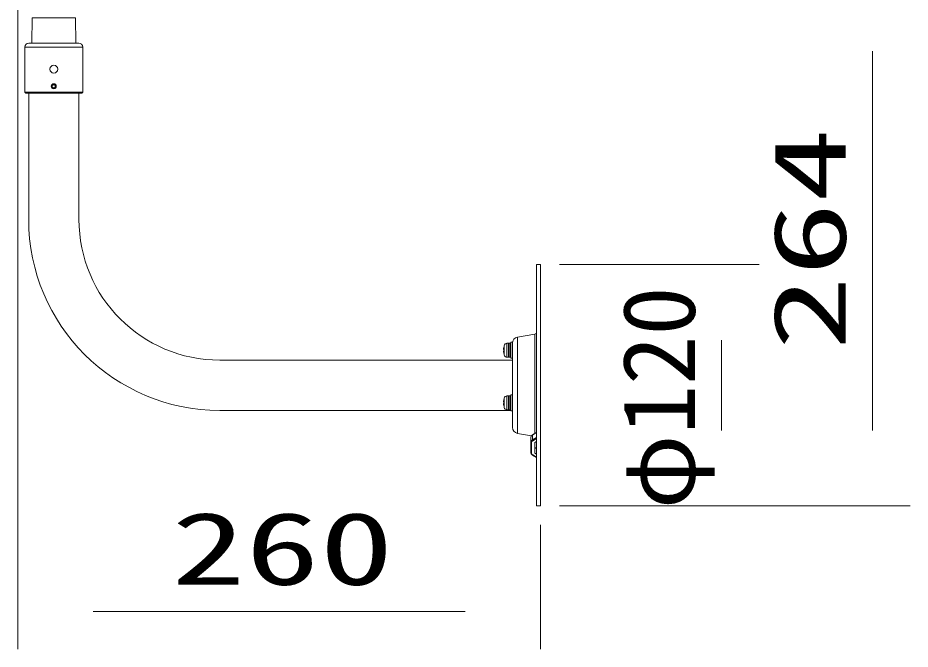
# Model space of a CAD drawing. Units: millimetres on the paper. Extents: x -63 to 65, y -59 to 59.
# Drawn here: x 4.15 to 33.72, y 9.03 to 29.97 of the extents above; entities that cross this region are included whole.
import ezdxf
from ezdxf.enums import TextEntityAlignment as Align

# ---------------------------------------------------------------- set-up
doc = ezdxf.new("R2010")
doc.units = ezdxf.units.MM
doc.layers.add('0-3_GAIKEI', color=4, linetype='Continuous', lineweight=9)
doc.layers.add('0-4_SUNPO', color=7, linetype='Continuous', lineweight=9)
doc.styles.add('ＭＳ ゴシック', font='')
doc.styles.get('ＭＳ ゴシック').set_extended_font_data('MS Gothic')

msp = doc.modelspace()

# ---------------------------------------------------------------- linework, layer by layer
at = {"layer": '0-3_GAIKEI', "color": 7}
for p, q in [((4.626, 29.965), (4.611, 29.13)), ((6.056, 29.965), (6.071, 29.13)), ((4.381, 27.497), (4.381, 28.997)), ((6.168, 29.13), (4.514, 29.13)), ((6.301, 27.497), (6.301, 28.997)), ((4.381, 27.497), (4.414, 27.464)), ((4.414, 27.464), (6.268, 27.464)), ((4.508, 23.284), (4.508, 27.464)), ((6.174, 27.464), (6.174, 23.284)), ((6.301, 27.497), (6.268, 27.464)), ((21.341, 21.784), (21.341, 13.784)), ((21.341, 21.784), (21.474, 21.784)), ((21.474, 13.784), (21.474, 21.784)), ((21.286, 19.48), (20.706, 19.378)), ((20.541, 19.21), (20.541, 16.386)), ((20.541, 18.617), (10.841, 18.617)), ((20.488, 16.95), (10.841, 16.95)), ((21.171, 16.107), (20.706, 16.189)), ((21.341, 13.784), (21.474, 13.784))]:
    msp.add_line(p, q, dxfattribs=at)
at = {"layer": '0-3_GAIKEI'}
for p, q in [((6.056, 29.965), (4.626, 29.965)), ((6.301, 28.997), (4.381, 28.997)), ((4.381, 27.497), (6.301, 27.497)), ((20.706, 19.378), (20.706, 16.189)), ((21.286, 16.185), (21.286, 19.48)), ((20.251, 18.967), (20.264, 18.967)), ((20.263, 19.08), (20.264, 19.08)), ((20.268, 19.1), (20.268, 18.787)), ((20.36, 19.174), (20.407, 19.176)), ((20.36, 19.174), (20.36, 18.714)), ((20.407, 18.711), (20.407, 19.176)), ((20.408, 19.176), (20.407, 19.176)), ((20.421, 19.17), (20.421, 18.717)), ((20.428, 19.177), (20.428, 18.71)), ((20.481, 19.177), (20.428, 19.177)), ((20.481, 18.71), (20.481, 19.177)), ((20.488, 18.677), (20.488, 19.21)), ((20.541, 19.21), (20.488, 19.21)), ((20.264, 18.92), (20.251, 18.92)), ((20.264, 18.807), (20.263, 18.807)), ((20.36, 18.714), (20.407, 18.711)), ((20.408, 18.711), (20.407, 18.711)), ((20.481, 18.71), (20.428, 18.71)), ((20.541, 18.677), (20.488, 18.677)), ((20.488, 16.937), (20.488, 17.47)), ((20.541, 17.47), (20.488, 17.47)), ((20.251, 17.227), (20.264, 17.227)), ((20.264, 17.18), (20.251, 17.18)), ((20.263, 17.34), (20.264, 17.34)), ((20.268, 17.36), (20.268, 17.047)), ((20.36, 17.434), (20.407, 17.436)), ((20.36, 17.434), (20.36, 16.974)), ((20.407, 16.971), (20.407, 17.436)), ((20.408, 17.436), (20.407, 17.436)), ((20.421, 17.43), (20.421, 16.977)), ((20.428, 17.437), (20.428, 16.97)), ((20.481, 17.437), (20.428, 17.437)), ((20.481, 16.97), (20.481, 17.437)), ((20.264, 17.067), (20.263, 17.067)), ((20.36, 16.974), (20.407, 16.971)), ((20.408, 16.971), (20.407, 16.971)), ((20.481, 16.97), (20.428, 16.97)), ((20.541, 16.937), (20.488, 16.937)), ((21.154, 15.549), (21.154, 16.058)), ((21.205, 16.137), (21.341, 16.218)), ((21.341, 16.02), (21.215, 15.945)), ((21.174, 15.535), (21.174, 15.884)), ((21.288, 15.884), (21.341, 15.916)), ((21.288, 15.884), (21.288, 15.535)), ((21.341, 15.692), (21.288, 15.724)), ((21.341, 15.39), (21.205, 15.471)), ((21.215, 15.474), (21.341, 15.399)), ((21.341, 15.503), (21.288, 15.535))]:
    msp.add_line(p, q, dxfattribs=at)
msp.add_lwpolyline([(5.391, 27.726), (5.391, 27.668), (5.341, 27.639), (5.291, 27.668), (5.291, 27.726), (5.341, 27.755)], close=True, dxfattribs=at)
for points in [[(20.251, 19), (20.25, 18.978), (20.25, 18.97), (20.25, 18.968), (20.25, 18.967), (20.251, 18.967), (20.251, 18.967)], [(20.251, 18.967), (20.251, 18.967), (20.251, 18.967), (20.25, 18.968), (20.25, 18.968), (20.25, 18.972), (20.25, 18.992), (20.251, 19)], [(20.251, 18.92), (20.251, 18.92), (20.251, 18.92), (20.25, 18.92), (20.25, 18.919), (20.25, 18.916), (20.25, 18.896), (20.251, 18.887)], [(20.251, 18.887), (20.25, 18.909), (20.25, 18.917), (20.25, 18.92)], [(20.251, 17.26), (20.25, 17.238), (20.25, 17.23), (20.25, 17.228), (20.25, 17.227), (20.251, 17.227), (20.251, 17.227)], [(20.251, 17.227), (20.251, 17.227), (20.251, 17.227), (20.25, 17.228), (20.25, 17.228), (20.25, 17.232), (20.25, 17.252), (20.251, 17.26)], [(20.251, 17.18), (20.251, 17.18), (20.251, 17.18), (20.25, 17.18), (20.25, 17.179), (20.25, 17.176), (20.25, 17.156), (20.251, 17.147)], [(20.251, 17.147), (20.25, 17.169), (20.25, 17.177), (20.25, 17.179), (20.25, 17.18), (20.251, 17.18), (20.251, 17.18)], [(21.205, 16.137), (21.188, 16.125), (21.174, 16.111), (21.164, 16.096), (21.157, 16.078), (21.154, 16.058)], [(21.341, 16.213), (21.202, 16.131), (21.202, 15.97), (21.341, 16.053)], [(21.205, 15.471), (21.188, 15.482), (21.174, 15.496), (21.164, 15.511), (21.157, 15.53), (21.154, 15.549)]]:
    msp.add_lwpolyline(points, dxfattribs=at)
for centre, radius in [((5.341, 28.264), 0.13), ((5.341, 27.697), 0.0833), ((5.341, 27.697), 0.08)]:
    msp.add_circle(centre, radius, dxfattribs=at)
at = {"layer": '0-3_GAIKEI', "color": 7}
for centre, radius, start, end in [((4.514, 28.997), 0.133, 90, 180), ((6.168, 28.997), 0.133, 0, 90), ((10.841, 23.284), 6.333, 180, 270), ((10.841, 23.284), 4.667, 180, 270), ((21.274, 19.546), 0.0667, 280, 0), ((20.741, 19.181), 0.2, 100, 179.797), ((20.741, 16.386), 0.2, 180, 260)]:
    msp.add_arc(centre, radius, start, end, dxfattribs=at)
at = {"layer": '0-3_GAIKEI'}
for centre, radius, start, end in [((20.848, 18.944), 0.6, 166.8236, 174.5765), ((20.848, 18.944), 0.6, 164.8994, 166.8337), ((20.848, 18.944), 0.584, 177.7111, 182.2889), ((20.365, 19.074), 0.1, 93, 164.8994), ((20.408, 19.163), 0.0133, 0, 90), ((20.428, 19.17), 0.0067, 90, 180), ((20.481, 19.17), 0.0067, 0, 90), ((20.848, 18.944), 0.6, 185.4235, 193.1764), ((20.848, 18.944), 0.6, 193.1663, 195.1006), ((20.365, 18.813), 0.1, 195.1006, 267), ((20.408, 18.724), 0.0133, 270, 0), ((20.428, 18.717), 0.0067, 180, 270), ((20.481, 18.717), 0.0067, 270, 0), ((20.848, 17.204), 0.6, 166.8236, 174.5765), ((20.848, 17.204), 0.6, 164.8994, 166.8337), ((20.848, 17.204), 0.584, 177.7111, 182.2889), ((20.365, 17.334), 0.1, 93, 164.8994), ((20.408, 17.423), 0.0133, 0, 90), ((20.428, 17.43), 0.0067, 90, 180), ((20.481, 17.43), 0.0067, 0, 90), ((20.848, 17.204), 0.6, 185.4235, 193.1764), ((20.848, 17.204), 0.6, 193.1663, 195.1006), ((20.365, 17.073), 0.1, 195.1006, 267), ((20.408, 16.984), 0.0133, 270, 0), ((20.428, 16.977), 0.0067, 180, 270), ((20.481, 16.977), 0.0067, 270, 0)]:
    msp.add_arc(centre, radius, start, end, dxfattribs=at)
for centre, major_axis, ratio, start_param, end_param in [((21.288, 16.058), (0.133, 0), 0.707107, 2.269037, 3.141593), ((21.215, 16.12), (-0.0102, 0.0172), 0.454579, 6.28309, 6.936832), ((21.174, 15.898), (0.02, 0), 0.707107, 3.141593, 4.712389), ((21.288, 15.898), (-0.133, 0), 0.707107, 5.41063, 6.283185), ((21.288, 15.884), (-0.113, 0), 0.707107, 5.41063, 6.283185), ((21.215, 15.959), (-0.0102, 0.0172), 0.454579, 0.653646, 2.224443), ((21.361, 15.71), (-0.02, 0), 0.707107, 6.283185, 6.332185), ((21.174, 15.549), (-0.02, 0), 0.707107, 0, 1.570796), ((21.288, 15.535), (-0.113, 0), 0.707107, 6.283185, 7.155741), ((21.215, 15.488), (0.0102, 0.0172), 0.454579, 3.141688, 4.058742), ((21.361, 15.38), (-0.02, 0), 0.707107, 0, 0.054499)]:
    msp.add_ellipse(centre, major_axis=major_axis, ratio=ratio, start_param=start_param, end_param=end_param, dxfattribs=at)
at = {"layer": '0-4_SUNPO'}
for p, q in [((4.149, 30.605), (4.149, 9.034)), ((32.474, 28.864), (32.474, 16.284)), ((22.099, 21.784), (28.724, 21.784)), ((27.474, 19.284), (27.474, 16.284)), ((22.099, 13.784), (28.724, 13.784)), ((22.099, 13.784), (33.724, 13.784)), ((21.474, 13.159), (21.474, 9.034)), ((6.649, 10.284), (18.974, 10.284))]:
    msp.add_line(p, q, dxfattribs=at)

# ---------------------------------------------------------------- texts
at = {"layer": '0-4_SUNPO', "style": 'ＭＳ ゴシック', "width": 1.5}
msp.add_text('264', height=2.405, rotation=90, dxfattribs=at).set_placement((32.312, 18.943), align=Align.BOTTOM_LEFT)
at = {"layer": '0-4_SUNPO', "style": 'ＭＳ ゴシック'}
msp.add_text('φ120', height=2.405, rotation=90, dxfattribs=at).set_placement((27.312, 13.669), align=Align.BOTTOM_LEFT)
at = {"layer": '0-4_SUNPO', "style": 'ＭＳ ゴシック', "width": 1.5}
msp.add_text('260', height=2.405, dxfattribs=at).set_placement((9.24, 10.446), align=Align.BOTTOM_LEFT)

doc.saveas('drawing.dxf')
